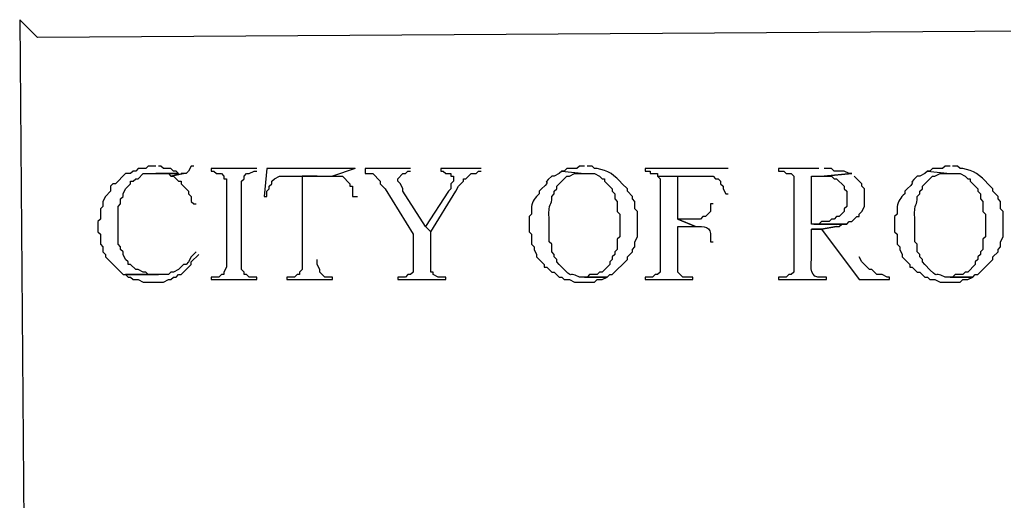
# Model space of a CAD drawing. Header units: metres. Extents: x 45 to 1207, y 17 to 774.
# Drawn here: x 935 to 1028.8, y 170.9 to 216.7 of the extents above; entities that cross this region are included whole.
import ezdxf

# ---------------------------------------------------------------- set-up
doc = ezdxf.new("R2010")
doc.units = ezdxf.units.M

msp = doc.modelspace()

# ---------------------------------------------------------------- linework, layer by layer
for p, q in [((936.72, 215.04), (935.04, 216.72)), ((936.72, 215.04), (935.04, 216.72)), ((935.04, 216.72), (936.72, 17.76)), ((935.04, 216.72), (936.72, 17.76)), ((1205.76, 216.72), (936.72, 215.04)), ((1205.76, 216.72), (936.72, 215.04)), ((946.32, 202.56), (946.08, 202.32)), ((947.04, 202.56), (946.32, 202.56)), ((947.28, 202.8), (947.04, 202.56)), ((948, 202.8), (947.28, 202.8)), ((948.48, 202.8), (948.24, 202.8)), ((948.72, 202.56), (948.48, 202.8)), ((949.44, 202.56), (948.72, 202.56)), ((949.68, 202.32), (949.44, 202.56)), ((951.36, 202.8), (951.12, 202.32)), ((951.6, 202.8), (951.36, 202.8)), ((957.6, 202.56), (953.28, 202.56)), ((953.28, 202.56), (953.28, 202.32)), ((958.56, 202.56), (958.32, 199.92)), ((966.96, 202.56), (958.56, 202.56)), ((966.96, 202.56), (964.8, 201.84)), ((972.24, 202.56), (967.92, 202.56)), ((967.92, 202.56), (967.92, 202.08)), ((978.96, 202.56), (975.12, 202.56)), ((975.12, 202.56), (975.12, 202.32)), ((987.12, 202.56), (986.88, 202.32)), ((988.08, 202.56), (987.12, 202.56)), ((988.32, 202.8), (988.08, 202.56)), ((988.8, 202.8), (988.32, 202.8)), ((989.52, 202.8), (989.04, 202.8)), ((989.76, 202.56), (989.52, 202.8)), ((990, 202.56), (989.76, 202.56)), ((1002.48, 202.56), (994.56, 202.56)), ((994.56, 202.56), (994.56, 202.32)), ((1011.12, 202.56), (1007.28, 202.56)), ((1007.28, 202.56), (1007.28, 202.32)), ((1012.32, 202.56), (1011.6, 202.56)), ((1012.56, 202.32), (1012.32, 202.56)), ((1021.92, 202.56), (1021.68, 202.32)), ((1022.88, 202.56), (1021.92, 202.56)), ((1023.12, 202.8), (1022.88, 202.56)), ((1023.6, 202.8), (1023.12, 202.8)), ((1024.32, 202.8), (1023.84, 202.8)), ((1024.56, 202.56), (1024.32, 202.8)), ((1024.8, 202.56), (1024.56, 202.56)), ((945.12, 202.08), (944.16, 201.12)), ((945.6, 202.08), (945.12, 202.08)), ((945.84, 202.32), (945.6, 202.08)), ((946.08, 202.32), (945.84, 202.32)), ((945.84, 201.36), (946.08, 201.6)), ((946.08, 201.6), (946.32, 201.6)), ((946.32, 201.6), (946.8, 202.08)), ((946.8, 202.08), (950.16, 202.08)), ((950.16, 202.08), (948, 202.08)), ((948, 202.08), (949.2, 202.08)), ((949.2, 202.08), (949.44, 201.84)), ((949.44, 201.84), (950.64, 202.08)), ((950.64, 202.08), (949.44, 201.84)), ((949.44, 201.84), (949.68, 201.84)), ((949.92, 202.32), (949.68, 202.32)), ((949.68, 201.84), (950.16, 201.36)), ((950.16, 202.08), (949.92, 202.32)), ((950.64, 202.08), (950.4, 202.08)), ((950.88, 202.08), (950.64, 202.08)), ((951.12, 202.32), (950.88, 202.08)), ((953.28, 202.32), (953.52, 202.32)), ((953.52, 202.32), (953.76, 202.08)), ((953.76, 202.08), (954.24, 202.08)), ((954.24, 202.08), (954.48, 201.84)), ((954.48, 201.84), (954.48, 201.6)), ((954.48, 201.6), (954.72, 201.6)), ((954.72, 201.6), (954.72, 193.2)), ((956.16, 201.36), (956.4, 201.6)), ((956.4, 201.84), (956.64, 202.08)), ((956.4, 201.6), (956.4, 201.84)), ((956.64, 202.08), (956.88, 202.08)), ((956.88, 202.08), (957.36, 202.32)), ((957.36, 202.32), (957.6, 202.32)), ((959.04, 201.36), (959.28, 201.6)), ((959.28, 201.6), (959.76, 201.84)), ((959.76, 201.84), (964.8, 201.84)), ((963.36, 201.84), (961.92, 201.84)), ((961.92, 201.84), (961.92, 192.96)), ((964.8, 201.84), (965.76, 201.84)), ((965.76, 201.84), (966.48, 201.12)), ((967.92, 202.08), (968.64, 202.08)), ((968.64, 202.08), (969.36, 201.36)), ((971.04, 201.6), (971.52, 202.08)), ((971.04, 201.36), (971.04, 201.6)), ((971.52, 202.08), (971.76, 202.08)), ((971.76, 202.08), (972, 202.32)), ((972, 202.32), (972.24, 202.32)), ((975.12, 202.32), (975.36, 202.32)), ((975.36, 202.32), (975.6, 202.08)), ((975.6, 202.08), (976.08, 202.08)), ((976.08, 202.08), (976.08, 201.84)), ((976.08, 201.84), (976.32, 201.84)), ((976.32, 201.84), (976.32, 201.36)), ((977.28, 201.36), (977.28, 201.6)), ((977.28, 201.6), (977.52, 201.6)), ((977.52, 201.6), (978, 202.08)), ((978, 202.08), (978.48, 202.08)), ((978.48, 202.08), (978.72, 202.32)), ((978.72, 202.32), (978.96, 202.32)), ((985.92, 201.84), (985.68, 201.84)), ((986.4, 202.08), (985.92, 201.84)), ((986.16, 200.88), (987.12, 201.84)), ((986.64, 202.32), (986.4, 202.08)), ((986.88, 202.32), (986.64, 202.32)), ((986.64, 202.32), (988.8, 202.08)), ((987.12, 201.84), (987.36, 201.84)), ((987.36, 201.84), (987.84, 202.08)), ((987.84, 202.08), (988.8, 202.08)), ((988.8, 202.08), (989.76, 202.08)), ((989.76, 202.08), (990.24, 201.84)), ((990.24, 201.84), (990.48, 201.6)), ((990.48, 201.6), (990.72, 201.6)), ((990.72, 201.6), (990.72, 201.36)), ((994.56, 202.32), (995.04, 202.32)), ((995.04, 202.32), (995.04, 202.08)), ((995.04, 202.08), (995.76, 202.08)), ((995.76, 202.08), (995.76, 201.84)), ((995.76, 201.84), (996, 201.6)), ((995.76, 201.84), (1001.04, 201.84)), ((996, 201.6), (996, 192.72)), ((997.68, 197.76), (997.68, 201.84)), ((997.68, 201.84), (999.84, 201.84)), ((1001.04, 201.84), (1001.28, 201.6)), ((1001.28, 201.6), (1001.52, 201.6)), ((1001.52, 201.6), (1001.76, 201.36)), ((1007.28, 202.32), (1007.76, 202.32)), ((1007.76, 202.32), (1008, 202.08)), ((1008, 202.08), (1008.48, 202.08)), ((1008.48, 202.08), (1008.72, 201.84)), ((1008.72, 201.84), (1008.72, 192.72)), ((1010.4, 197.28), (1010.4, 201.84)), ((1010.4, 201.84), (1011.6, 201.84)), ((1014.24, 202.08), (1011.6, 201.84)), ((1011.6, 201.84), (1014.24, 202.08)), ((1011.6, 201.84), (1012.32, 201.84)), ((1012.32, 201.84), (1012.56, 201.6)), ((1013.52, 202.32), (1012.56, 202.32)), ((1012.56, 201.6), (1012.8, 201.6)), ((1012.8, 201.6), (1013.52, 200.88)), ((1014, 202.08), (1013.52, 202.32)), ((1014.24, 202.08), (1014, 202.08)), ((1015.2, 201.12), (1014.48, 201.84)), ((1020.72, 201.84), (1020.48, 201.84)), ((1021.2, 202.08), (1020.72, 201.84)), ((1020.96, 200.88), (1021.92, 201.84)), ((1021.44, 202.32), (1021.2, 202.08)), ((1021.68, 202.32), (1021.44, 202.32)), ((1021.44, 202.32), (1023.6, 202.08)), ((1021.92, 201.84), (1022.16, 201.84)), ((1022.16, 201.84), (1022.64, 202.08)), ((1022.64, 202.08), (1023.6, 202.08)), ((1023.6, 202.08), (1024.56, 202.08)), ((1024.56, 202.08), (1025.04, 201.84)), ((1025.04, 201.84), (1025.28, 201.6)), ((1025.28, 201.6), (1025.52, 201.6)), ((1025.52, 201.6), (1025.52, 201.36)), ((943.92, 201.12), (943.68, 200.88)), ((943.68, 200.88), (943.68, 200.4)), ((944.16, 201.12), (943.92, 201.12)), ((944.88, 200.16), (945.12, 200.64)), ((945.12, 200.64), (945.6, 201.12)), ((945.6, 201.12), (945.6, 201.36)), ((945.6, 201.36), (945.84, 201.36)), ((950.16, 201.36), (950.4, 201.36)), ((950.4, 201.36), (950.4, 201.12)), ((950.4, 201.12), (951.12, 200.4)), ((956.16, 192.96), (956.16, 201.36)), ((958.56, 200.4), (958.8, 200.64)), ((958.8, 200.88), (959.04, 201.12)), ((958.8, 200.64), (958.8, 200.88)), ((959.04, 201.12), (959.04, 201.36)), ((966.48, 201.12), (966.48, 200.88)), ((966.48, 200.88), (966.72, 200.88)), ((966.72, 200.88), (966.72, 199.92)), ((969.36, 201.36), (969.36, 201.12)), ((969.36, 201.12), (969.84, 200.64)), ((969.84, 200.64), (972.48, 196.32)), ((971.28, 201.12), (971.04, 201.36)), ((971.52, 200.64), (971.28, 201.12)), ((971.52, 200.4), (971.52, 200.64)), ((976.08, 200.64), (975.84, 200.4)), ((976.32, 201.36), (976.08, 201.12)), ((976.08, 201.12), (976.08, 200.64)), ((976.56, 200.4), (976.8, 200.88)), ((976.8, 200.88), (977.28, 201.36)), ((984.72, 200.64), (984.48, 200.4)), ((985.92, 200.4), (986.16, 200.64)), ((986.16, 200.64), (986.16, 200.88)), ((990.72, 201.36), (991.44, 200.64)), ((991.44, 200.64), (991.44, 200.4)), ((992.88, 200.64), (992.4, 201.12)), ((992.88, 200.4), (992.88, 200.64)), ((1001.76, 201.36), (1001.76, 201.12)), ((1001.76, 201.12), (1002, 200.88)), ((1002, 200.88), (1002, 200.64)), ((1002, 200.64), (1002.24, 200.16)), ((1013.52, 200.88), (1013.52, 200.64)), ((1013.52, 200.64), (1013.76, 200.4)), ((1015.2, 200.88), (1015.2, 201.12)), ((1015.44, 200.64), (1015.2, 200.88)), ((1015.44, 198.96), (1015.44, 200.64)), ((1019.52, 200.64), (1019.28, 200.4)), ((1020.72, 200.4), (1020.96, 200.64)), ((1020.96, 200.64), (1020.96, 200.88)), ((1025.52, 201.36), (1026.24, 200.64)), ((1026.24, 200.64), (1026.24, 200.4)), ((1027.68, 200.64), (1027.2, 201.12)), ((1027.68, 200.4), (1027.68, 200.64)), ((943.2, 199.92), (942.96, 199.44)), ((943.68, 200.4), (943.2, 199.92)), ((944.64, 199.68), (944.88, 199.92)), ((944.64, 199.2), (944.64, 199.68)), ((944.88, 199.92), (944.88, 200.16)), ((951.12, 200.4), (951.12, 200.16)), ((951.12, 200.16), (951.36, 199.92)), ((951.36, 199.92), (951.36, 199.44)), ((958.32, 199.92), (958.56, 199.92)), ((958.56, 199.92), (958.56, 200.4)), ((966.72, 199.92), (967.2, 199.92)), ((973.68, 197.04), (971.52, 200.4)), ((975.84, 200.4), (973.68, 197.04)), ((974.16, 196.56), (976.56, 200.4)), ((984.48, 200.4), (984.48, 200.16)), ((985.68, 199.92), (985.92, 200.16)), ((985.92, 200.16), (985.92, 200.4)), ((991.44, 200.4), (991.68, 200.16)), ((991.68, 200.16), (991.68, 199.68)), ((991.68, 199.68), (991.92, 199.44)), ((993.36, 199.92), (992.88, 200.4)), ((993.36, 199.68), (993.36, 199.92)), ((993.6, 199.44), (993.36, 199.68)), ((1002.24, 200.16), (1002.48, 200.16)), ((1013.76, 200.4), (1013.76, 198.96)), ((1019.28, 200.4), (1019.28, 200.16)), ((1020.48, 199.92), (1020.72, 200.16)), ((1020.72, 200.16), (1020.72, 200.4)), ((1026.24, 200.4), (1026.48, 200.16)), ((1026.48, 200.16), (1026.48, 199.68)), ((1026.48, 199.68), (1026.72, 199.44)), ((1028.16, 199.92), (1027.68, 200.4)), ((1028.16, 199.68), (1028.16, 199.92)), ((1028.4, 199.44), (1028.16, 199.68)), ((942.96, 198.96), (942.72, 198.72)), ((942.72, 198.72), (942.72, 197.76)), ((942.96, 199.44), (942.96, 198.96)), ((944.4, 198.96), (944.64, 199.2)), ((944.4, 195.36), (944.4, 198.96)), ((951.36, 199.44), (951.6, 199.2)), ((951.6, 199.2), (951.84, 199.2)), ((983.76, 198.96), (983.76, 198.24)), ((991.92, 199.44), (991.92, 198.48)), ((993.6, 198.72), (993.6, 199.44)), ((993.84, 198.48), (993.6, 198.72)), ((1001.04, 199.2), (1000.8, 199.2)), ((1000.8, 199.2), (1000.8, 198.48)), ((1013.76, 198.96), (1013.52, 198.72)), ((1013.52, 198.72), (1013.52, 198.48)), ((1015.2, 198.48), (1015.44, 198.96)), ((1018.56, 198.96), (1018.56, 198.24)), ((1026.72, 199.44), (1026.72, 198.48)), ((1028.4, 198.72), (1028.4, 199.44)), ((1028.64, 198.48), (1028.4, 198.72)), ((942.72, 197.76), (942.48, 197.52)), ((983.76, 198.24), (983.52, 198)), ((983.52, 198), (983.52, 196.56)), ((985.44, 195.6), (985.44, 197.76)), ((991.92, 198.48), (992.16, 198.24)), ((992.16, 198.24), (992.16, 196.08)), ((993.84, 196.08), (993.84, 198.48)), ((999.84, 197.76), (997.68, 197.76)), ((997.68, 197.76), (999.36, 197.04)), ((999.36, 197.04), (997.68, 197.76)), ((1000.08, 198), (999.84, 197.76)), ((1000.32, 198), (1000.08, 198)), ((1000.8, 198.48), (1000.32, 198)), ((1012.32, 197.76), (1012.08, 197.52)), ((1012.56, 197.76), (1012.32, 197.76)), ((1012.8, 198), (1012.56, 197.76)), ((1013.04, 198), (1012.8, 198)), ((1013.52, 198.48), (1013.04, 198)), ((1014.24, 197.52), (1014.72, 198)), ((1014.72, 198), (1014.96, 198)), ((1014.96, 198.24), (1015.2, 198.48)), ((1014.96, 198), (1014.96, 198.24)), ((1018.56, 198.24), (1018.32, 198)), ((1018.32, 198), (1018.32, 196.56)), ((1020.24, 195.6), (1020.24, 197.76)), ((1026.72, 198.48), (1026.96, 198.24)), ((1026.96, 198.24), (1026.96, 196.08)), ((1028.64, 196.08), (1028.64, 198.48)), ((942.48, 197.52), (942.48, 196.56)), ((973.68, 197.04), (974.16, 196.56)), ((974.16, 196.56), (973.68, 197.04)), ((997.68, 192.72), (997.68, 197.04)), ((997.68, 197.04), (999.36, 197.04)), ((1013.76, 197.28), (1010.4, 197.28)), ((1011.12, 197.28), (1010.64, 197.28)), ((1010.64, 197.28), (1013.76, 197.28)), ((1011.36, 197.52), (1011.12, 197.28)), ((1012.08, 197.52), (1011.36, 197.52)), ((1012.8, 197.04), (1011.36, 196.8)), ((1011.36, 196.8), (1012.8, 197.04)), ((1012.8, 197.04), (1013.04, 197.04)), ((1013.04, 197.04), (1013.28, 197.28)), ((1013.28, 197.28), (1013.76, 197.28)), ((1013.76, 197.28), (1014, 197.52)), ((1014, 197.52), (1014.24, 197.52)), ((942.48, 196.56), (942.72, 196.32)), ((942.72, 196.32), (942.72, 195.36)), ((972.48, 196.32), (972.48, 192.72)), ((974.16, 192.72), (974.16, 196.56)), ((983.52, 196.56), (983.76, 196.32)), ((983.76, 196.32), (983.76, 195.36)), ((992.16, 196.08), (991.92, 195.84)), ((993.6, 195.6), (993.84, 196.08)), ((1000.8, 196.08), (1000.8, 195.6)), ((1011.36, 196.8), (1010.4, 196.8)), ((1010.4, 196.8), (1011.12, 196.8)), ((1010.4, 193.92), (1010.4, 196.8)), ((1010.4, 196.8), (1011.36, 196.8)), ((1011.36, 196.8), (1014.96, 192)), ((1018.32, 196.56), (1018.56, 196.32)), ((1018.56, 196.32), (1018.56, 195.36)), ((1026.96, 196.08), (1026.72, 195.84)), ((1028.4, 195.6), (1028.64, 196.08)), ((942.72, 195.36), (942.96, 195.12)), ((942.96, 195.12), (942.96, 194.64)), ((944.64, 195.12), (944.4, 195.36)), ((944.64, 194.88), (944.64, 195.12)), ((983.76, 195.36), (984, 195.12)), ((984, 195.12), (984, 194.88)), ((985.68, 195.36), (985.44, 195.6)), ((985.68, 194.64), (985.68, 195.36)), ((991.92, 195.84), (991.92, 194.88)), ((993.36, 194.88), (993.6, 195.12)), ((993.6, 195.12), (993.6, 195.6)), ((1000.8, 195.6), (1001.04, 195.6)), ((1018.56, 195.36), (1018.8, 195.12)), ((1018.8, 195.12), (1018.8, 194.88)), ((1020.48, 195.36), (1020.24, 195.6)), ((1020.48, 194.64), (1020.48, 195.36)), ((1026.72, 195.84), (1026.72, 194.88)), ((1028.16, 194.88), (1028.4, 195.12)), ((1028.4, 195.12), (1028.4, 195.6)), ((942.96, 194.64), (943.2, 194.4)), ((943.2, 194.4), (943.2, 194.16)), ((943.2, 194.16), (944.88, 192.48)), ((944.88, 194.64), (944.64, 194.88)), ((944.88, 194.4), (944.88, 194.64)), ((945.12, 193.92), (944.88, 194.4)), ((951.36, 194.16), (951.12, 193.68)), ((951.84, 194.64), (951.36, 194.16)), ((951.36, 193.68), (952.08, 194.4)), ((984, 194.88), (984.24, 194.4)), ((984.24, 194.4), (984.24, 194.16)), ((984.24, 194.16), (984.96, 193.44)), ((985.92, 194.4), (985.68, 194.64)), ((985.92, 194.16), (985.92, 194.4)), ((986.16, 193.92), (985.92, 194.16)), ((991.68, 194.4), (991.44, 194.16)), ((991.44, 194.16), (991.44, 193.92)), ((991.92, 194.88), (991.68, 194.64)), ((991.68, 194.64), (991.68, 194.4)), ((992.88, 194.16), (993.36, 194.64)), ((992.88, 193.92), (992.88, 194.16)), ((993.36, 194.64), (993.36, 194.88)), ((1015.2, 193.68), (1014.96, 194.16)), ((1018.8, 194.88), (1019.04, 194.4)), ((1019.04, 194.4), (1019.04, 194.16)), ((1019.04, 194.16), (1019.76, 193.44)), ((1020.72, 194.4), (1020.48, 194.64)), ((1020.72, 194.16), (1020.72, 194.4)), ((1020.96, 193.92), (1020.72, 194.16)), ((1026.48, 194.4), (1026.24, 194.16)), ((1026.24, 194.16), (1026.24, 193.92)), ((1026.72, 194.88), (1026.48, 194.64)), ((1026.48, 194.64), (1026.48, 194.4)), ((1027.68, 194.16), (1028.16, 194.64)), ((1027.68, 193.92), (1027.68, 194.16)), ((1028.16, 194.64), (1028.16, 194.88)), ((945.36, 193.68), (945.12, 193.92)), ((945.36, 193.44), (945.36, 193.68)), ((945.6, 193.44), (945.36, 193.44)), ((946.08, 192.96), (945.6, 193.44)), ((950.64, 193.44), (950.16, 192.96)), ((950.4, 192.48), (951.36, 193.44)), ((950.88, 193.44), (950.64, 193.44)), ((951.12, 193.68), (950.88, 193.44)), ((951.36, 193.44), (951.36, 193.68)), ((954.72, 193.2), (954.48, 192.72)), ((963.36, 193.44), (963.36, 193.92)), ((963.6, 192.96), (963.36, 193.44)), ((984.96, 193.44), (984.96, 193.2)), ((984.96, 193.2), (985.2, 193.2)), ((985.2, 193.2), (985.68, 192.72)), ((986.16, 193.68), (986.16, 193.92)), ((986.4, 193.44), (986.16, 193.68)), ((991.2, 193.44), (990.48, 192.72)), ((991.44, 193.92), (991.2, 193.68)), ((991.2, 193.68), (991.2, 193.44)), ((991.44, 192.48), (992.88, 193.92)), ((1015.92, 192.96), (1015.2, 193.68)), ((1019.76, 193.44), (1019.76, 193.2)), ((1019.76, 193.2), (1020, 193.2)), ((1020, 193.2), (1020.48, 192.72)), ((1020.96, 193.68), (1020.96, 193.92)), ((1021.2, 193.44), (1020.96, 193.68)), ((1026, 193.44), (1025.28, 192.72)), ((1026.24, 193.92), (1026, 193.68)), ((1026, 193.68), (1026, 193.44)), ((1026.24, 192.48), (1027.68, 193.92)), ((944.88, 192.48), (948.24, 192.48)), ((949.2, 192.48), (945.12, 192.48)), ((945.12, 192.48), (945.36, 192.24)), ((945.36, 192.24), (945.6, 192.24)), ((945.6, 192.24), (945.84, 192)), ((946.32, 192.96), (946.08, 192.96)), ((946.8, 192.72), (946.32, 192.96)), ((947.04, 192.72), (946.8, 192.72)), ((947.28, 192.48), (947.04, 192.72)), ((948.24, 192.48), (947.28, 192.48)), ((949.44, 192.72), (949.2, 192.48)), ((949.68, 192.72), (949.44, 192.72)), ((949.44, 192), (949.68, 192.24)), ((950.16, 192.96), (949.68, 192.72)), ((949.68, 192.24), (949.92, 192.24)), ((949.92, 192.24), (950.16, 192.48)), ((950.16, 192.48), (950.4, 192.48)), ((954, 192.24), (953.28, 192.24)), ((953.28, 192.24), (953.28, 192)), ((954.24, 192.48), (954, 192.24)), ((954.48, 192.48), (954.24, 192.48)), ((954.48, 192.72), (954.48, 192.48)), ((956.4, 192.72), (956.16, 192.96)), ((956.4, 192.48), (956.4, 192.72)), ((956.64, 192.48), (956.4, 192.48)), ((956.88, 192.24), (956.64, 192.48)), ((957.6, 192.24), (956.88, 192.24)), ((957.6, 192), (957.6, 192.24)), ((961.2, 192.24), (960.48, 192.24)), ((960.48, 192.24), (960.48, 192)), ((961.44, 192.48), (961.2, 192.24)), ((961.68, 192.48), (961.44, 192.48)), ((961.92, 192.96), (961.68, 192.72)), ((961.68, 192.72), (961.68, 192.48)), ((963.6, 192.72), (963.6, 192.96)), ((964.08, 192.24), (963.6, 192.72)), ((964.8, 192.24), (964.08, 192.24)), ((964.8, 192), (964.8, 192.24)), ((971.76, 192.24), (971.04, 192.24)), ((971.04, 192.24), (971.04, 192)), ((972, 192.48), (971.76, 192.24)), ((972.24, 192.48), (972, 192.48)), ((972.48, 192.72), (972.24, 192.48)), ((974.4, 192.72), (974.16, 192.72)), ((974.4, 192.48), (974.4, 192.72)), ((974.88, 192.24), (974.4, 192.48)), ((975.6, 192.24), (974.88, 192.24)), ((975.6, 192), (975.6, 192.24)), ((985.68, 192.72), (985.92, 192.72)), ((985.92, 192.72), (986.4, 192.24)), ((986.4, 192.24), (986.64, 192.24)), ((986.64, 192.24), (986.88, 192)), ((990.96, 192.24), (988.32, 192.24)), ((989.04, 192.24), (988.8, 192.24)), ((988.8, 192.24), (990.96, 192.24)), ((989.28, 192.48), (989.04, 192.24)), ((990, 192.48), (989.28, 192.48)), ((990.24, 192.72), (990, 192.48)), ((990.48, 192.72), (990.24, 192.72)), ((990.48, 192), (990.96, 192.24)), ((990.96, 192.24), (991.2, 192.48)), ((991.2, 192.48), (991.44, 192.48)), ((995.28, 192.24), (994.56, 192.24)), ((994.56, 192.24), (994.56, 192)), ((995.52, 192.48), (995.28, 192.24)), ((995.76, 192.48), (995.52, 192.48)), ((996, 192.72), (995.76, 192.48)), ((998.16, 192.24), (997.68, 192.72)), ((999.12, 192.24), (998.16, 192.24)), ((999.12, 192), (999.12, 192.24)), ((1008, 192.24), (1007.28, 192.24)), ((1007.28, 192.24), (1007.28, 192)), ((1008.24, 192.48), (1008, 192.24)), ((1008.48, 192.48), (1008.24, 192.48)), ((1008.72, 192.72), (1008.48, 192.48)), ((1011.84, 192.24), (1011.36, 192.24)), ((1011.84, 192), (1011.84, 192.24)), ((1016.16, 192.96), (1015.92, 192.96)), ((1016.64, 192.48), (1016.16, 192.96)), ((1017.12, 192.48), (1016.64, 192.48)), ((1017.6, 192.24), (1017.12, 192.48)), ((1017.84, 192.24), (1017.6, 192.24)), ((1017.84, 192), (1017.84, 192.24)), ((1020.48, 192.72), (1020.72, 192.72)), ((1020.72, 192.72), (1021.2, 192.24)), ((1021.2, 192.24), (1021.44, 192.24)), ((1021.44, 192.24), (1021.68, 192)), ((1025.76, 192.24), (1023.12, 192.24)), ((1023.84, 192.24), (1023.6, 192.24)), ((1023.6, 192.24), (1025.76, 192.24)), ((1024.08, 192.48), (1023.84, 192.24)), ((1024.8, 192.48), (1024.08, 192.48)), ((1025.04, 192.72), (1024.8, 192.48)), ((1025.28, 192.72), (1025.04, 192.72)), ((1025.28, 192), (1025.76, 192.24)), ((1025.76, 192.24), (1026, 192.48)), ((1026, 192.48), (1026.24, 192.48)), ((945.84, 192), (946.32, 192)), ((946.32, 192), (946.8, 191.76)), ((946.8, 191.76), (948.72, 191.76)), ((948.72, 191.76), (949.2, 192)), ((949.2, 192), (949.44, 192)), ((953.28, 192), (957.6, 192)), ((960.48, 192), (964.8, 192)), ((971.04, 192), (975.6, 192)), ((986.88, 192), (987.36, 192)), ((987.36, 192), (987.84, 191.76)), ((987.84, 191.76), (989.76, 191.76)), ((989.76, 191.76), (990, 192)), ((990, 192), (990.48, 192)), ((994.56, 192), (999.12, 192)), ((1007.28, 192), (1011.84, 192)), ((1014.96, 192), (1017.84, 192)), ((1021.68, 192), (1022.16, 192)), ((1022.16, 192), (1022.64, 191.76)), ((1022.64, 191.76), (1024.56, 191.76)), ((1024.56, 191.76), (1024.8, 192)), ((1024.8, 192), (1025.28, 192))]:
    msp.add_line(p, q)
for points in [[(992.4, 201.12), (992.141, 201.404), (991.877, 201.659), (991.606, 201.884), (991.324, 202.08), (991.026, 202.245), (990.708, 202.381), (990.368, 202.486), (990, 202.56)], [(1027.2, 201.12), (1026.941, 201.404), (1026.677, 201.659), (1026.406, 201.884), (1026.124, 202.08), (1025.826, 202.245), (1025.508, 202.381), (1025.168, 202.486), (1024.8, 202.56)], [(985.68, 201.84), (985.345, 201.517), (985.195, 201.342), (985.167, 201.266), (985.2, 201.24), (985.233, 201.214), (985.205, 201.138), (985.055, 200.963), (984.72, 200.64)], [(1020.48, 201.84), (1020.145, 201.517), (1019.995, 201.342), (1019.967, 201.266), (1020, 201.24), (1020.033, 201.214), (1020.005, 201.138), (1019.855, 200.963), (1019.52, 200.64)], [(984.48, 200.16), (984.345, 200.033), (984.22, 199.898), (984.106, 199.755), (984.006, 199.607), (983.92, 199.452), (983.849, 199.293), (983.795, 199.128), (983.76, 198.96)], [(985.44, 197.76), (985.415, 198.327), (985.431, 198.708), (985.474, 198.953), (985.533, 199.114), (985.595, 199.241), (985.648, 199.384), (985.681, 199.593), (985.68, 199.92)], [(1019.28, 200.16), (1019.145, 200.033), (1019.02, 199.898), (1018.906, 199.755), (1018.806, 199.607), (1018.72, 199.452), (1018.649, 199.293), (1018.595, 199.128), (1018.56, 198.96)], [(1020.24, 197.76), (1020.215, 198.327), (1020.231, 198.708), (1020.274, 198.953), (1020.333, 199.114), (1020.395, 199.241), (1020.448, 199.384), (1020.481, 199.593), (1020.48, 199.92)], [(999.36, 197.04), (999.645, 197.066), (999.922, 197.065), (1000.18, 197.031), (1000.409, 196.955), (1000.596, 196.83), (1000.731, 196.647), (1000.803, 196.4), (1000.8, 196.08)], [(988.32, 192.24), (987.905, 192.434), (987.669, 192.494), (987.548, 192.48), (987.477, 192.454), (987.392, 192.475), (987.227, 192.606), (986.918, 192.908), (986.4, 193.44)], [(1011.36, 192.24), (1010.996, 192.239), (1010.733, 192.334), (1010.554, 192.508), (1010.446, 192.742), (1010.391, 193.018), (1010.376, 193.319), (1010.384, 193.625), (1010.4, 193.92)], [(1023.12, 192.24), (1022.705, 192.434), (1022.469, 192.494), (1022.348, 192.48), (1022.277, 192.454), (1022.192, 192.475), (1022.027, 192.606), (1021.718, 192.908), (1021.2, 193.44)]]:
    msp.add_lwpolyline(points)

doc.saveas('drawing.dxf')
